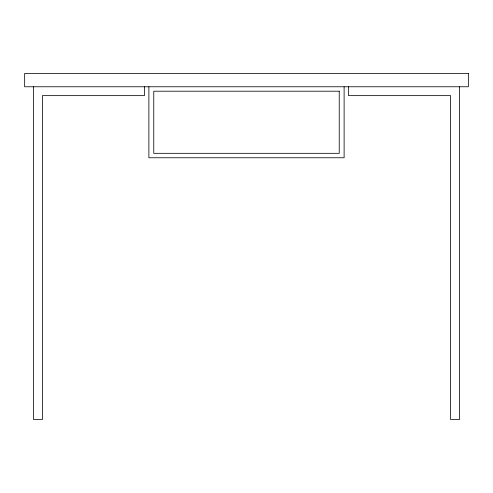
<?xml version="1.0" encoding="UTF-8"?>
<svg xmlns="http://www.w3.org/2000/svg" width="493" height="493" viewBox="0 0 493 493"><rect width="100%" height="100%" fill="white"/><g stroke="black" fill="none" stroke-linecap="round" stroke-linejoin="round"><path stroke-width="0.74" d="M459.476 86.768L459.476 419.543L450.602 419.543L450.602 95.642L348.551 95.642L348.551 86.768M344.114 86.768L344.114 157.76L148.886 157.76L148.886 86.768M144.449 86.768L144.449 95.642L42.398 95.642L42.398 419.543L33.524 419.543L33.524 86.768M468.35 73.457L24.65 73.457L24.65 86.768L468.35 86.768L468.35 73.457M339.233 91.205L153.767 91.205L153.767 153.323L339.233 153.323L339.233 91.205"/></g></svg>
